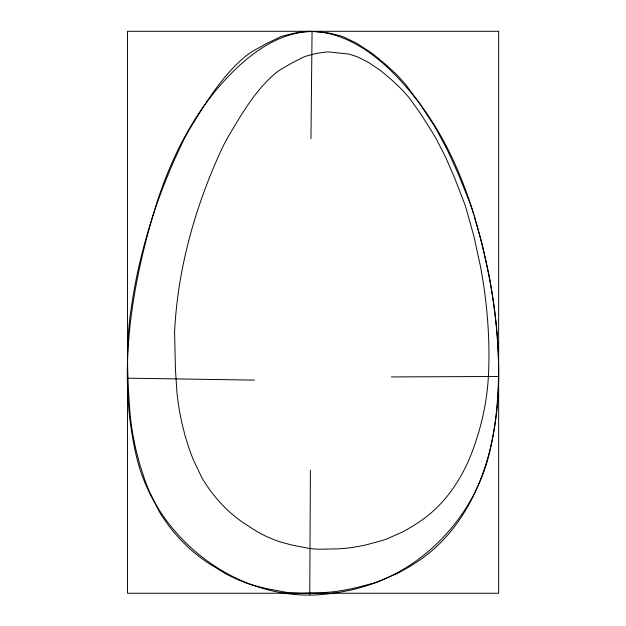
<?xml version="1.0" encoding="UTF-8"?>
<svg xmlns="http://www.w3.org/2000/svg" width="626" height="626" viewBox="0 0 626 626"><rect width="100%" height="100%" fill="white"/><g stroke="black" fill="none" stroke-linecap="round" stroke-linejoin="round"><path stroke-width="0.94" d="M309.76 594.7L310.394 470.282M310.95 138.722L312.069 31.378L309.228 31.3A37.505 37.505 0 0 0 306.568 31.402L299.893 32.223A154.403 154.403 0 0 0 293.117 33.444L282.96 35.995A47.733 47.733 0 0 0 279.697 37.184L265.627 44.016L252.02 51.645A78.187 78.187 0 0 0 246.081 55.824C222.214 75.433 206.071 102.437 190.054 128.4A288.312 288.312 0 0 0 184.028 139.332C157.971 192.503 139.504 249.758 131.194 308.454C125.669 343.431 127.469 378.988 130.106 414.138A281.019 281.019 0 0 0 132.501 432.245A299.103 299.103 0 0 0 136.194 450.673L139.864 464.805L144.536 479.093A253.014 253.014 0 0 0 149.864 492.576L159.442 511.896A119.926 119.926 0 0 0 162.463 516.794L168.582 525.48A158.66 158.66 0 0 0 174.404 532.781L175.734 534.322A189.764 189.764 0 0 0 181.665 540.833L188.183 547.32A132.07 132.07 0 0 0 193.238 551.819L200.641 557.68A232.7 232.7 0 0 0 207.112 562.344L225.235 573.526A172.447 172.447 0 0 0 236.597 579.089L244.883 582.485A130.341 130.341 0 0 0 252.544 585.083L265.854 588.495L286.434 592.352A78.219 78.219 0 0 0 289.713 592.752L300.59 593.245L319.205 592.869A123.439 123.439 0 0 0 322.226 592.744L332.422 591.883A168.519 168.519 0 0 0 338.736 591.054L347.954 589.473A232.41 232.41 0 0 0 354.598 588.104L374.238 582.962A85.152 85.152 0 0 0 378.534 581.437L396.305 573.87A95.003 95.003 0 0 0 400.296 571.921L409.334 566.78A232.035 232.035 0 0 0 414.31 563.666C473.686 526.419 496.637 452.629 498.492 385.663A250.909 250.909 0 0 0 498.632 379.606C499.086 345.075 495.643 310.676 489.25 276.762A158.268 158.268 0 0 0 487.99 270.737L481.222 240.838L474.25 215.9M331.467 593.417C243.318 606.484 155.921 541.357 136.296 455.806C116.71 371.914 131.671 283.938 156.813 202.871C169.982 162.04 188.974 122.594 216.596 89.51C242.184 59.439 277.224 28.506 319.456 31.762C361.93 37.717 394.184 70.628 419.303 103C445.008 137.094 462.52 176.673 474.711 217.425M391.438 376.93L498.648 376.484M127.352 378.167L254.399 380.115M312.069 31.378L329.112 33.053L339.73 35.635A103.055 103.055 0 0 1 345.419 37.756L356.75 43.327L369.152 51.324A145.467 145.467 0 0 1 373.839 54.759L382.924 62.154A347.923 347.923 0 0 1 388.55 67.068L395.687 73.704A120.215 120.215 0 0 1 398.629 76.708L403.105 81.607A130.748 130.748 0 0 1 406.188 85.23L418.919 102.445L434.217 125.748A112.625 112.625 0 0 1 436.212 129.183L445.509 146.429A225.297 225.297 0 0 1 448.459 152.353L458.232 173.848L469.836 202.699A127.25 127.25 0 0 1 471.198 206.455L473.733 214.241M481.511 241.863C497.897 308.235 505.174 378.527 491.019 445.97C477.99 511.207 428.012 567.563 364.035 586.57A199.193 191.619 63.1 0 1 331.459 593.346M474.602 217.457A573.095 548.321 86.1 0 1 481.394 241.894M174.584 332.296L175.452 369.356L176.939 392.557A266.347 266.347 0 0 0 181.931 423.059L185.022 435.563L188.982 448.2A229.938 229.938 0 0 0 193.497 460.133L201.611 477.231A107.766 107.766 0 0 0 205.015 482.904L209.35 489.258A139.567 139.567 0 0 0 214.288 495.714L215.414 497.083A165.546 165.546 0 0 0 220.43 502.842L225.955 508.578A113.635 113.635 0 0 0 230.235 512.561L236.503 517.749A197.597 197.597 0 0 0 241.988 521.881L257.341 531.771A143.542 143.542 0 0 0 266.966 536.693L273.985 539.698A107.171 107.171 0 0 0 280.471 541.999L291.747 545.019L309.174 548.431A63.539 63.539 0 0 0 311.951 548.783L314.745 549.018A92.327 92.327 0 0 0 319.354 549.205L336.937 548.892A100.105 100.105 0 0 0 339.495 548.775L347.14 548.126A138.197 138.197 0 0 0 353.479 547.288L359.903 546.154A192.722 192.722 0 0 0 366.922 544.667L383.558 540.121A70.112 70.112 0 0 0 387.189 538.767L402.244 532.077A79.079 79.079 0 0 0 405.625 530.347L413.277 525.801A195.445 195.445 0 0 0 417.495 523.046C446.69 504.462 465.611 473.725 475.846 441.22A354.41 354.41 0 0 0 479.054 431.009C485.22 409.748 488.468 387.658 488.804 365.521A231.956 231.956 0 0 0 488.922 360.169C489.305 329.628 486.394 299.197 480.979 269.157A145.545 145.545 0 0 0 479.907 263.82L473.725 235.556L465.689 206.932A115.927 115.927 0 0 0 464.531 203.614L454.695 178.081L446.424 159.059A203.106 203.106 0 0 0 443.92 153.816L436.048 138.557A100.856 100.856 0 0 0 434.358 135.521L421.408 114.894L410.617 99.659A114.558 114.558 0 0 0 408.011 96.451L404.208 92.116A104.386 104.386 0 0 0 401.728 89.463L395.679 83.587A298.993 298.993 0 0 0 390.914 79.244L383.214 72.694A123.635 123.635 0 0 0 379.246 69.658L368.737 62.584L359.144 57.647A84.956 84.956 0 0 0 354.324 55.777L350.537 54.564A39.868 39.868 0 0 0 348.001 53.961L328.486 51.935A30.416 30.416 0 0 0 326.232 52.028L320.582 52.756A124.582 124.582 0 0 0 313.673 54.086L306.239 56.09A39.321 39.321 0 0 0 303.469 57.146L291.552 63.195L280.025 69.94A66.293 66.293 0 0 0 274.994 73.641C254.602 91.177 241.065 114.996 227.543 137.861A258.781 258.781 0 0 0 222.433 147.54C195.523 205.445 177.581 268.304 174.584 332.296M498.648 31.3L127.516 31.3L127.516 593.245L498.648 593.245L498.648 31.3"/></g></svg>
